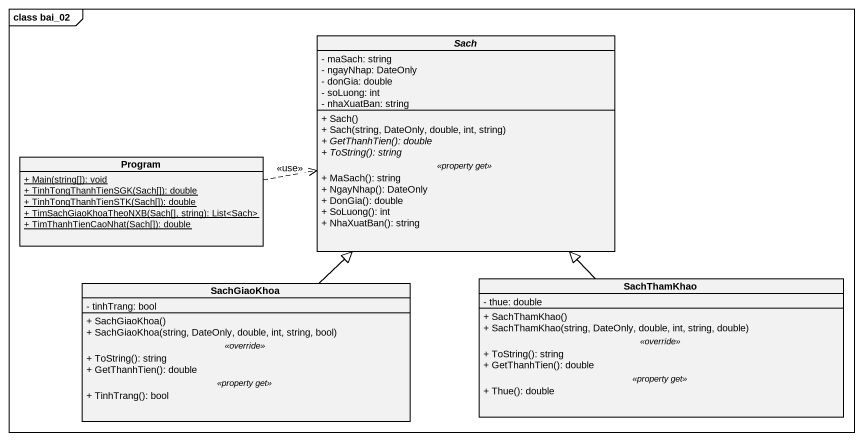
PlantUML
@startuml
mainframe class bai_02
hide circle
hide empty members
skinparam classAttributeIconSize 0
abstract class Sach {
  - maSach: string
  - ngayNhap: DateOnly
  - donGia: double
  - soLuong: int
  - nhaXuatBan: string
  --
  + Sach()
  + Sach(string, DateOnly, double, int, string)
  {abstract} + GetThanhTien(): double
  {abstract} + ToString(): string
  .. <<property get>> ..
  + MaSach(): string
  + NgayNhap(): DateOnly
  + DonGia(): double
  + SoLuong(): int
  + NhaXuatBan(): string
}
class Program {
  {static} + Main(string[]): void
  {static} + TinhTongThanhTienSGK(Sach[]): double
  {static} + TinhTongThanhTienSTK(Sach[]): double
  {static} + TimSachGiaoKhoaTheoNXB(Sach[], string): List<Sach>
  {static} + TimThanhTienCaoNhat(Sach[]): double
}
class SachGiaoKhoa {
  - tinhTrang: bool
  --
  + SachGiaoKhoa()
  + SachGiaoKhoa(string, DateOnly, double, int, string, bool)
  .. <<override>> ..
  + ToString(): string
  + GetThanhTien(): double
  .. <<property get>> ..
  + TinhTrang(): bool
}
class SachThamKhao {
  - thue: double
  --
  + SachThamKhao()
  + SachThamKhao(string, DateOnly, double, int, string, double)
  .. <<override>> ..
  + ToString(): string
  + GetThanhTien(): double
  .. <<property get>> ..
  + Thue(): double
}
Program .right.> Sach : <<use>>
SachGiaoKhoa -up-|> Sach
SachThamKhao -up-|> Sach
@enduml
